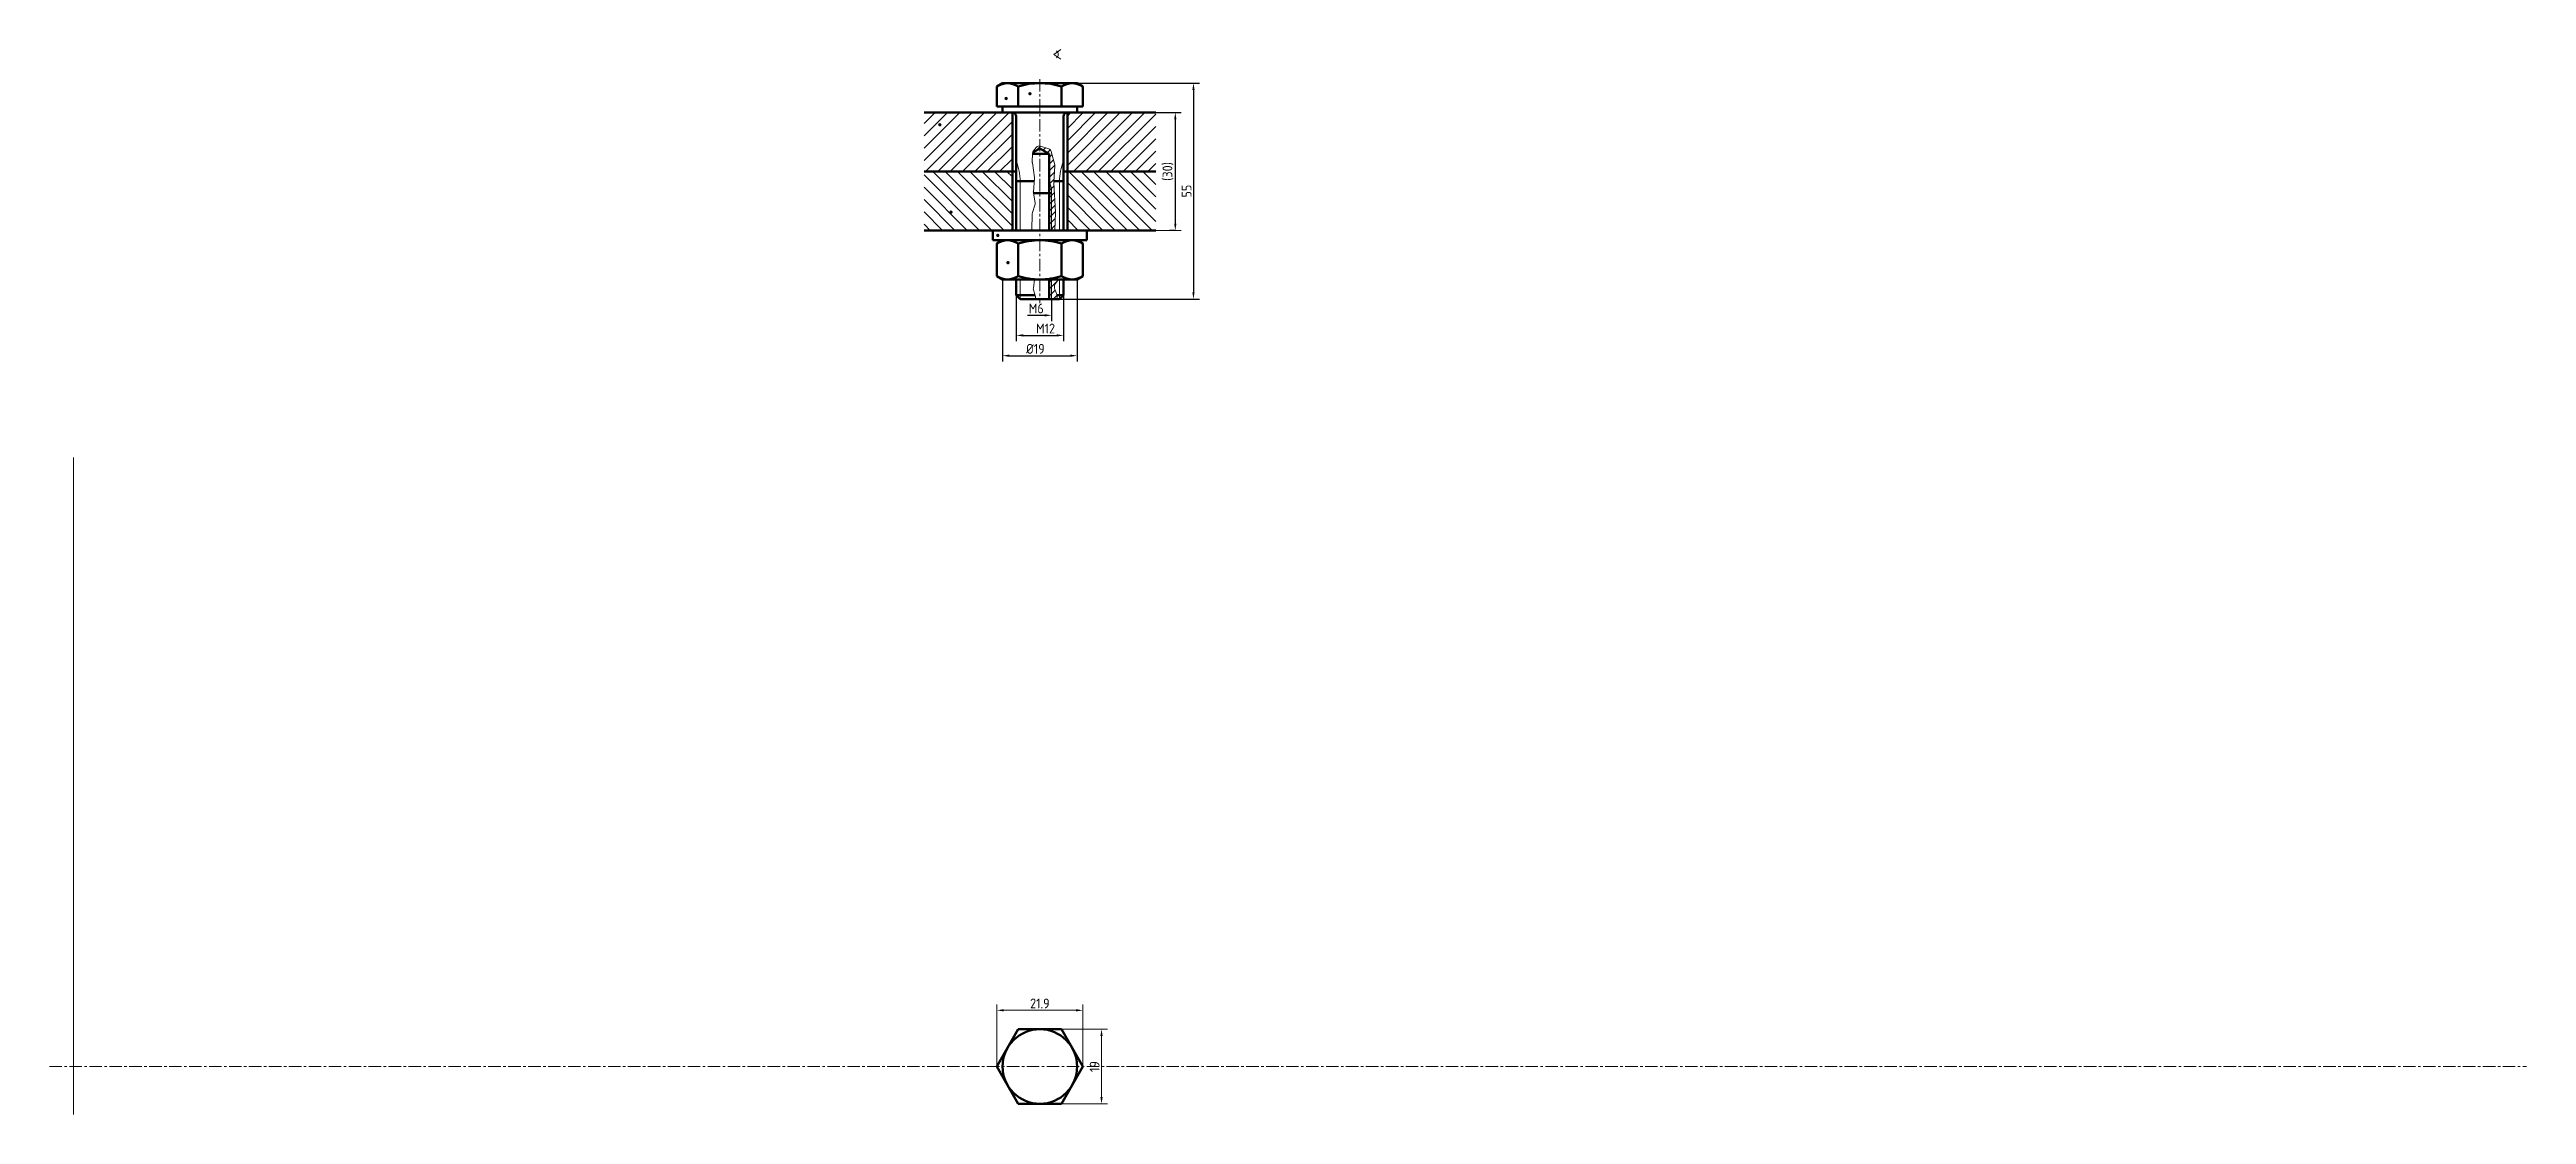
# Model space of a CAD drawing. Extents: x -483 to 147, y 50 to 321.
import ezdxf

# ---------------------------------------------------------------- set-up
doc = ezdxf.new("R2010")
doc.units = 0
doc.linetypes.add('CENTER', pattern=[50.8, 31.75, -6.35, 6.35, -6.35])
doc.layers.get('Defpoints').update_dxf_attribs({"linetype": 'CONTINUOUS'})
for name, color, linetype, lineweight in [('0A widoczne krawedzie i zarysy', 7, 'CONTINUOUS', 50), ('1 zarysy kladow miejscowych', 7, 'CONTINUOUS', 18), ('4 pomocnicze', 3, 'CONTINUOUS', 18), ('5 wymiarowanie', 7, 'CONTINUOUS', 18), ('7 osie', 7, 'CENTER', 18), ('AM_5', 3, 'CONTINUOUS', 25)]:
    doc.layers.add(name, color=color, linetype=linetype, lineweight=lineweight)
doc.styles.get("Standard").update_dxf_attribs({"font": 'geniso.shx'})
doc.dimstyles.new('STW25', dxfattribs={"dimscale": 0.5, "dimtxt": 5, "dimasz": 3.5, "dimexe": 3, "dimexo": 0, "dimgap": 1, "dimtad": 1, "dimdec": 1, "dimzin": 9, "dimdsep": 46, "dimtxsty": 'Standard', "dimcen": 0, "dimclrd": 256, "dimclre": 256, "dimclrt": 256, "dimadec": 1, "dimazin": 2, "dimtp": 0.1, "dimtm": 0.1, "dimtfac": 0.71, "dimtdec": 1, "dimtmove": 0, "dimatfit": 3, "dimfxl": 1, "dimtzin": 0, "dimlwd": -1, "dimlwe": -1, "dimarcsym": 0})
doc.dimstyles.new('STW25$0', dxfattribs={"dimscale": 0.5, "dimtxt": 5, "dimasz": 3.5, "dimexe": 3, "dimexo": 0, "dimgap": 1, "dimtad": 1, "dimdec": 1, "dimzin": 9, "dimdsep": 46, "dimtxsty": 'Standard', "dimcen": 0, "dimclrd": 256, "dimclre": 256, "dimclrt": 256, "dimadec": 1, "dimazin": 2, "dimtp": 0.1, "dimtm": 0.1, "dimtfac": 0.71, "dimtdec": 1, "dimtmove": 0, "dimatfit": 3, "dimfxl": 1, "dimtzin": 0, "dimlwd": -1, "dimlwe": -1, "dimarcsym": 0})

# ---------------------------------------------------------------- blocks, each defined once
blk = doc.blocks.new('*D9')
at = {"layer": '5 wymiarowanie', "ltscale": 0.1, "transparency": 16777216}
for p, q in [((-242.1, 61.92), (-242.1, 77.73)), ((-240.35, 76.23), (-221.91, 76.23)), ((-220.16, 61.92), (-220.16, 77.73))]:
    blk.add_line(p, q, dxfattribs=at)
for points in [[(-240.35, 76.52), (-240.35, 75.94), (-242.1, 76.23)], [(-221.91, 76.52), (-221.91, 75.94), (-220.16, 76.23)]]:
    blk.add_solid(points, dxfattribs=at)
at = {"layer": 'Defpoints', "color": 0, "ltscale": 0.1, "transparency": 16777216}
for p in [(-220.16, 76.23), (-242.1, 61.92), (-220.16, 61.92)]:
    blk.add_point(p, dxfattribs=at)
at = {"layer": '5 wymiarowanie', "ltscale": 0.1, "transparency": 16777216, "insert": (-231.13, 77.98), "char_height": 2.5, "attachment_point": 5}
blk.add_mtext('21.9', dxfattribs=at)
blk = doc.blocks.new('*D10')
at = {"layer": '5 wymiarowanie', "ltscale": 0.1, "transparency": 16777216}
for p, q in [((-225.65, 71.42), (-213.92, 71.42)), ((-215.42, 69.67), (-215.42, 54.17)), ((-225.65, 52.42), (-213.92, 52.42))]:
    blk.add_line(p, q, dxfattribs=at)
for points in [[(-215.71, 69.67), (-215.13, 69.67), (-215.42, 71.42)], [(-215.71, 54.17), (-215.13, 54.17), (-215.42, 52.42)]]:
    blk.add_solid(points, dxfattribs=at)
at = {"layer": 'Defpoints', "color": 0, "ltscale": 0.1, "transparency": 16777216}
for p in [(-225.65, 71.42), (-225.65, 52.42), (-215.42, 52.42)]:
    blk.add_point(p, dxfattribs=at)
at = {"layer": '5 wymiarowanie', "ltscale": 0.1, "transparency": 16777216, "insert": (-217.17, 61.92), "char_height": 2.5, "attachment_point": 5, "rotation": 90}
blk.add_mtext('19', dxfattribs=at)
blk = doc.blocks.new('*D14')
at = {"layer": 'AM_5', "transparency": 16777216}
for p, q in [((-221.63, 312.3), (-190.51, 312.3)), ((-192.01, 310.55), (-192.01, 259.05)), ((-226.13, 257.3), (-190.51, 257.3))]:
    blk.add_line(p, q, dxfattribs=at)
for points in [[(-192.3, 310.55), (-191.72, 310.55), (-192.01, 312.3)], [(-192.3, 259.05), (-191.72, 259.05), (-192.01, 257.3)]]:
    blk.add_solid(points, dxfattribs=at)
at = {"layer": 'Defpoints', "color": 0, "transparency": 16777216}
for p in [(-221.63, 312.3), (-226.13, 257.3), (-192.01, 257.3)]:
    blk.add_point(p, dxfattribs=at)
at = {"layer": 'AM_5', "transparency": 16777216, "insert": (-193.76, 284.8), "char_height": 2.5, "attachment_point": 5, "rotation": 90}
blk.add_mtext('55', dxfattribs=at)
blk = doc.blocks.new('*D15')
at = {"layer": 'AM_5', "transparency": 16777216}
for p, q in [((-201.63, 304.8), (-195.13, 304.8)), ((-196.63, 303.05), (-196.63, 276.55)), ((-196.63, 274.8), (-198.13, 274.8))]:
    blk.add_line(p, q, dxfattribs=at)
for points in [[(-196.93, 303.05), (-196.34, 303.05), (-196.63, 304.8)], [(-196.93, 276.55), (-196.34, 276.55), (-196.63, 274.8)]]:
    blk.add_solid(points, dxfattribs=at)
at = {"layer": 'Defpoints', "color": 0, "transparency": 16777216}
for p in [(-201.63, 304.8), (-196.63, 274.8), (-196.63, 274.8)]:
    blk.add_point(p, dxfattribs=at)
at = {"layer": 'AM_5', "transparency": 16777216, "insert": (-198.51, 289.8), "char_height": 2.5, "attachment_point": 5, "rotation": 90}
blk.add_mtext('(30)', dxfattribs=at)
blk = doc.blocks.new('*D16')
at = {"layer": 'AM_5', "transparency": 16777216}
for p, q in [((-237.13, 258.3), (-237.13, 246.56)), ((-225.13, 258.3), (-225.13, 246.56)), ((-235.38, 248.06), (-226.88, 248.06))]:
    blk.add_line(p, q, dxfattribs=at)
for points in [[(-235.38, 248.35), (-235.38, 247.77), (-237.13, 248.06)], [(-226.88, 248.35), (-226.88, 247.77), (-225.13, 248.06)]]:
    blk.add_solid(points, dxfattribs=at)
at = {"layer": 'Defpoints', "color": 0, "transparency": 16777216}
for p in [(-237.13, 258.3), (-225.13, 258.3), (-225.13, 248.06)]:
    blk.add_point(p, dxfattribs=at)
at = {"layer": 'AM_5', "transparency": 16777216, "insert": (-229.69, 249.81), "char_height": 2.5, "attachment_point": 5}
blk.add_mtext('M12', dxfattribs=at)
blk = doc.blocks.new('*D17')
at = {"layer": 'AM_5', "transparency": 16777216}
for p, q in [((-229.88, 253.17), (-234.24, 253.17)), ((-228.13, 257.3), (-228.13, 251.67))]:
    blk.add_line(p, q, dxfattribs=at)
blk.add_solid([(-229.88, 253.46), (-229.88, 252.88), (-228.13, 253.17)], dxfattribs=at)
at = {"layer": 'Defpoints', "color": 0, "transparency": 16777216}
for p in [(-234.13, 257.3), (-228.13, 257.3), (-228.13, 253.17)]:
    blk.add_point(p, dxfattribs=at)
at = {"layer": 'AM_5', "transparency": 16777216, "insert": (-232.05, 254.92), "char_height": 2.5, "attachment_point": 5}
blk.add_mtext('M6', dxfattribs=at)
blk = doc.blocks.new('_None')
blk = doc.blocks.new('*D18')
at = {"layer": 'AM_5', "transparency": 16777216}
for p, q in [((-240.63, 262.3), (-240.63, 241.39)), ((-221.63, 262.3), (-221.63, 241.39)), ((-238.88, 242.89), (-223.38, 242.89))]:
    blk.add_line(p, q, dxfattribs=at)
for points in [[(-238.88, 243.19), (-238.88, 242.6), (-240.63, 242.89)], [(-223.38, 243.19), (-223.38, 242.6), (-221.63, 242.89)]]:
    blk.add_solid(points, dxfattribs=at)
at = {"layer": 'Defpoints', "color": 0, "transparency": 16777216}
for p in [(-240.63, 262.3), (-221.63, 262.3), (-221.63, 242.89)]:
    blk.add_point(p, dxfattribs=at)
at = {"layer": 'AM_5', "transparency": 16777216, "insert": (-232.26, 244.64), "char_height": 2.5, "attachment_point": 5}
blk.add_mtext('%%C19', dxfattribs=at)

msp = doc.modelspace()

# ---------------------------------------------------------------- hatches: boundary and pattern name
at = {"layer": '1 zarysy kladow miejscowych', "ltscale": 0.1}
h = msp.add_hatch(dxfattribs=at)
h.set_pattern_fill('ANSI31', color=256, scale=0.7)
h.paths.add_polyline_path([(-238.13, 304.8), (-240.63, 304.8), (-260.63, 304.8), (-260.63, 289.8), (-238.13, 289.8)])
h.paths.add_polyline_path([(-201.63, 304.8), (-221.63, 304.8), (-224.13, 304.8), (-224.13, 289.8), (-201.63, 289.8)])
h = msp.add_hatch(dxfattribs=at)
h.set_pattern_fill('ANSI31', color=256, scale=0.7, angle=90)
h.paths.add_polyline_path([(-238.13, 289.8), (-260.63, 289.8), (-260.63, 274.8), (-238.13, 274.8)])
h.paths.add_polyline_path([(-201.63, 289.8), (-224.13, 289.8), (-224.13, 274.8), (-201.63, 274.8)])
at = {"layer": '5 wymiarowanie', "ltscale": 0.1}
h = msp.add_hatch(color=256, dxfattribs=at)
edge = h.paths.add_edge_path()
edge.add_arc((-233.66, 309.59), 0.44, 0, 360)
h = msp.add_hatch(color=256, dxfattribs=at)
edge = h.paths.add_edge_path()
edge.add_arc((-239.72, 308.38), 0.44, 0, 360)
h = msp.add_hatch(color=256, dxfattribs=at)
edge = h.paths.add_edge_path()
edge.add_arc((-256.61, 301.69), 0.44, 0, 360)
h = msp.add_hatch(dxfattribs=at)
h.set_pattern_fill('ANSI31', color=256, scale=0.38)
h.paths.add_polyline_path([(-227.3, 291.21, 0.081515), (-227.33, 291.53), (-228.22, 294.89, 0.257371), (-228.88, 295.59), (-230.96, 296.25, 0.045346), (-231.13, 296.29), (-231.13, 295.67), (-228.75, 294.3), (-228.75, 274.8), (-227.33, 274.8), (-227.16, 279.38, 0.023212), (-227.16, 279.47), (-227.58, 286.91, -0.031099), (-227.58, 287.04)])
h.paths.add_polyline_path([(-231.13, 296.29, 0.257446), (-232.03, 295.93), (-232.75, 295.05, 0.121763), (-232.96, 294.62), (-231.13, 295.67)])
h = msp.add_hatch(color=256, dxfattribs=at)
edge = h.paths.add_edge_path()
edge.add_arc((-253.77, 279.44), 0.44, 0, 360)
h = msp.add_hatch(color=256, dxfattribs=at)
edge = h.paths.add_edge_path()
edge.add_arc((-241.84, 273.52), 0.44, 0, 360)
h = msp.add_hatch(color=256, dxfattribs=at)
edge = h.paths.add_edge_path()
edge.add_arc((-239.25, 266.58), 0.44, 0, 360)
h = msp.add_hatch(dxfattribs=at)
h.set_pattern_fill('ANSI31', color=256, scale=0.39)
h.paths.add_polyline_path([(-227.34, 259.84, -0.094445), (-227.41, 260.21), (-227.41, 260.6, -0.162195), (-227.21, 261.2), (-226.38, 262.3), (-228.75, 262.3), (-228.75, 257.3), (-226.89, 257.3), (-226.75, 257.82, 0.160996), (-226.79, 258.45)])

# ---------------------------------------------------------------- linework, layer by layer
at = {"layer": '0A widoczne krawedzie i zarysy', "ltscale": 0.1}
for p, q in [((-240.63, 312.3), (-242.1, 311.45)), ((-242.1, 306.3), (-242.1, 311.45)), ((-240.63, 312.3), (-231.13, 312.3)), ((-236.62, 311.45), (-236.62, 306.3)), ((-221.63, 312.3), (-231.13, 312.3)), ((-225.65, 311.45), (-225.65, 306.3)), ((-221.63, 312.3), (-220.16, 311.45)), ((-220.16, 306.3), (-220.16, 311.45)), ((-240.63, 304.8), (-260.63, 304.8)), ((-240.63, 306.3), (-242.1, 306.3)), ((-240.63, 304.8), (-240.63, 306.3)), ((-240.63, 306.3), (-221.63, 306.3)), ((-238.13, 304.8), (-240.63, 304.8)), ((-238.13, 304.8), (-231.13, 304.8)), ((-238.13, 304.8), (-238.13, 274.8)), ((-237.13, 303.8), (-237.13, 274.8)), ((-231.13, 304.8), (-224.13, 304.8)), ((-225.13, 303.8), (-225.13, 274.8)), ((-224.13, 304.8), (-221.63, 304.8)), ((-224.13, 304.8), (-224.13, 274.8)), ((-221.63, 304.8), (-221.63, 306.3)), ((-220.16, 306.3), (-221.63, 306.3)), ((-221.63, 304.8), (-201.63, 304.8)), ((-231.13, 294.3), (-232.98, 294.3)), ((-232.96, 294.62), (-231.13, 295.67)), ((-228.75, 294.3), (-231.13, 295.67)), ((-231.13, 294.3), (-228.75, 294.3)), ((-228.75, 274.8), (-228.75, 294.3)), ((-260.63, 289.8), (-238.13, 289.8)), ((-238.13, 289.8), (-237.13, 289.8)), ((-237.13, 287.3), (-232.57, 287.3)), ((-232.77, 284.3), (-231.13, 284.3)), ((-228.13, 284.3), (-231.13, 284.3)), ((-225.13, 287.3), (-227.57, 287.3)), ((-224.13, 289.8), (-225.13, 289.8)), ((-201.63, 289.8), (-224.13, 289.8)), ((-201.63, 274.8), (-260.63, 274.8)), ((-231.13, 274.8), (-243.13, 274.8)), ((-243.13, 274.8), (-243.13, 272.3)), ((-243.13, 272.3), (-219.13, 272.3)), ((-240.63, 272.3), (-242.1, 271.45)), ((-242.1, 268.87), (-242.1, 271.45)), ((-240.63, 272.3), (-231.13, 272.3)), ((-236.62, 271.45), (-236.62, 263.14)), ((-221.63, 272.3), (-231.13, 272.3)), ((-228.75, 272.14), (-228.75, 272.3)), ((-225.65, 271.45), (-225.65, 263.14)), ((-221.63, 272.3), (-220.16, 271.45)), ((-220.16, 268.87), (-220.16, 271.45)), ((-219.13, 272.3), (-219.13, 274.8)), ((-242.1, 268.87), (-242.1, 263.14)), ((-220.16, 268.87), (-220.16, 263.14)), ((-240.63, 262.3), (-242.1, 263.14)), ((-240.63, 262.3), (-231.13, 262.3)), ((-237.13, 262.3), (-237.13, 258.3)), ((-221.63, 262.3), (-231.13, 262.3)), ((-228.75, 257.3), (-228.75, 262.45)), ((-225.13, 262.3), (-225.13, 258.3)), ((-221.63, 262.3), (-220.16, 263.14)), ((-237.13, 258.3), (-236.13, 257.3)), ((-237.13, 258.3), (-232.35, 258.3)), ((-231.13, 257.3), (-236.13, 257.3)), ((-231.13, 257.3), (-226.13, 257.3)), ((-225.13, 258.3), (-226.74, 258.3)), ((-225.13, 258.3), (-226.13, 257.3))]:
    msp.add_line(p, q, dxfattribs=at)
msp.add_lwpolyline([(-236.62, 71.42), (-242.1, 61.92), (-236.62, 52.42), (-225.65, 52.42), (-220.16, 61.92), (-225.65, 71.42)], close=True, dxfattribs=at)
msp.add_circle((-231.13, 61.92), 9.5, dxfattribs=at)
for centre, radius, start, end in [((-231.13, 294.14), 18.15, 90, 107.58795), ((-231.13, 294.14), 18.15, 72.41205, 90), ((-238.13, 303.8), 1, 0, 90), ((-224.13, 303.8), 1, 90, 180), ((-231.13, 254.14), 18.15, 90, 107.58795), ((-231.13, 254.14), 18.15, 72.41205, 90), ((-231.13, 280.45), 18.15, 252.41205, 270), ((-231.13, 280.45), 18.15, 270, 287.58795)]:
    msp.add_arc(centre, radius, start, end, dxfattribs=at)
for points in [[(-242.1, 311.45), (-239.36, 312.3), (-236.62, 311.45)], [(-220.16, 311.45), (-222.91, 312.3), (-225.65, 311.45)], [(-242.1, 271.45), (-239.36, 272.3), (-236.62, 271.45)], [(-220.16, 271.45), (-222.91, 272.3), (-225.65, 271.45)], [(-242.1, 263.14), (-239.36, 262.3), (-236.62, 263.14)], [(-220.16, 263.14), (-222.91, 262.3), (-225.65, 263.14)]]:
    msp.add_spline(points, degree=3, dxfattribs=at)
at = {"layer": '1 zarysy kladow miejscowych', "ltscale": 0.1}
for p, q in [((-236.13, 274.8), (-236.13, 287.3)), ((-228.13, 274.8), (-228.13, 284.3)), ((-226.12, 274.8), (-226.13, 287.3)), ((-236.13, 257.3), (-236.13, 262.3)), ((-228.13, 257.33), (-228.13, 262.3)), ((-226.1, 257.33), (-226.1, 262.3))]:
    msp.add_line(p, q, dxfattribs=at)
for centre, start, end in [((-249.68, 287.3), 0, 22.15559), ((-212.59, 287.3), 157.84441, 180)]:
    msp.add_arc(centre, 13.54, start, end, dxfattribs=at)
msp.add_open_spline([(-228.13, 284.3), (-228.18, 285.28), (-228.23, 286.26), (-228.75, 287)], degree=3, dxfattribs=at)
at = {"layer": '4 pomocnicze', "ltscale": 0.1}
for p, q in [((-242.1, 306.3), (-242.1, 311.45)), ((-242.1, 311.45), (-242.1, 310.33)), ((-240.63, 304.8), (-240.63, 306.3)), ((-240.63, 304.8), (-240.63, 306.3)), ((-242.1, 271.45), (-242.1, 270.33)), ((-220.16, 271.45), (-220.16, 270.33)), ((-242.1, 263.14), (-242.1, 264.27)), ((-220.16, 263.14), (-220.16, 264.27)), ((-477.25, 49.72), (-477.25, 216.94))]:
    msp.add_line(p, q, dxfattribs=at)
at = {"layer": '5 wymiarowanie', "ltscale": 0.1}
for p, q in [((-227.56, 319.61), (-225.81, 320.84)), ((-225.81, 318.39), (-227.56, 319.61)), ((-201.63, 274.8), (-195.16, 274.8)), ((-237.13, 258.3), (-232.35, 258.3)), ((-236.13, 257.3), (-237.13, 258.3)), ((-228.45, 257.3), (-231.13, 257.3)), ((-228.63, 257.3), (-231.13, 257.3))]:
    msp.add_line(p, q, dxfattribs=at)
for points in [[(-227.33, 274.8), (-227.16, 279.38, 0.023212), (-227.16, 279.47), (-227.58, 286.91, -0.031099), (-227.58, 287.04), (-227.3, 291.21, 0.081515), (-227.33, 291.53), (-228.22, 294.89, 0.257371), (-228.88, 295.59), (-230.96, 296.25, 0.306369), (-232.03, 295.93), (-232.75, 295.05, 0.165516), (-232.98, 294.45), (-233.05, 292.14, 0.042952), (-233.04, 291.97), (-232.51, 288.24, -0.055721), (-232.51, 288.02), (-232.79, 284.62, 0.059067), (-232.78, 284.38), (-232.36, 281.71, -0.118019), (-232.4, 281.24), (-233.01, 279.39, 0.072854), (-233.06, 279.1), (-233.17, 274.8)], [(-232.51, 262.3), (-232.79, 260.09, 0.102829), (-232.76, 259.69), (-232.24, 257.93, -0.071102), (-232.2, 257.65), (-232.2, 257.3)], [(-226.89, 257.3), (-226.75, 257.82, 0.160996), (-226.79, 258.45), (-227.34, 259.84, -0.094445), (-227.41, 260.21), (-227.41, 260.6, -0.162195), (-227.21, 261.2), (-226.38, 262.3)]]:
    msp.add_lwpolyline(points, format="xyb", dxfattribs=at)
msp.add_arc((-227.56, 319.61), 1.12, 305, 55, dxfattribs=at)
at = {"layer": '7 osie', "ltscale": 0.1}
for p, q in [((-231.13, 313.3), (-231.13, 256.3)), ((-483.36, 61.92), (147.5, 61.92))]:
    msp.add_line(p, q, dxfattribs=at)

# ---------------------------------------------------------------- dimensions: what is measured, and where the dimension line sits
at = {"layer": '5 wymiarowanie', "ltscale": 0.1}
dim = msp.add_linear_dim(base=(-220.16, 76.23), p1=(-242.1, 61.92), p2=(-220.16, 61.92), dimstyle='STW25', dxfattribs=at)
dim.commit()
dim.dimension.update_dxf_attribs({"geometry": '*D9', "text_midpoint": (-231.13, 77.98)})
dim = msp.add_linear_dim(base=(-215.42, 52.42), p1=(-225.65, 71.42), p2=(-225.65, 52.42), angle=90, dimstyle='STW25', dxfattribs=at)
dim.commit()
dim.dimension.update_dxf_attribs({"geometry": '*D10', "text_midpoint": (-217.17, 61.92)})
at = {"layer": 'AM_5'}
dim = msp.add_linear_dim(base=(-192.01, 257.3), p1=(-221.63, 312.3), p2=(-226.13, 257.3), angle=90, dimstyle='STW25$0', dxfattribs=at)
dim.commit()
dim.dimension.update_dxf_attribs({"geometry": '*D14', "text_midpoint": (-193.76, 284.8)})
dim = msp.add_linear_dim(base=(-196.63, 274.8), p1=(-201.63, 304.8), p2=(-196.63, 274.8), angle=90, dimstyle='STW25$0', override={"dimpost": '(<>)'}, dxfattribs=at)
dim.commit()
dim.dimension.update_dxf_attribs({"geometry": '*D15', "text_midpoint": (-198.51, 289.8)})
for base, p1, p2, override, picture, middle in [((-221.63, 242.89), (-240.63, 262.3), (-221.63, 262.3), {"dimpost": '%%C<>'}, '*D18', (-232.26, 242.89)), ((-225.13, 248.06), (-237.13, 258.3), (-225.13, 258.3), {"dimpost": 'M<>'}, '*D16', (-229.69, 248.06)), ((-228.13, 253.17), (-234.13, 257.3), (-228.13, 257.3), {"dimpost": 'M<>', "dimblk1": 'None', "dimsah": 1, "dimse1": 1, "dimsd1": 1}, '*D17', (-232.05, 253.17))]:
    dim = msp.add_linear_dim(base=base, p1=p1, p2=p2, angle=0, dimstyle='STW25$0', override=override, dxfattribs=at)
    dim.commit()
    dim.dimension.update_dxf_attribs({"geometry": picture, "text_midpoint": middle, "dimtype": 160})

doc.saveas('drawing.dxf')
